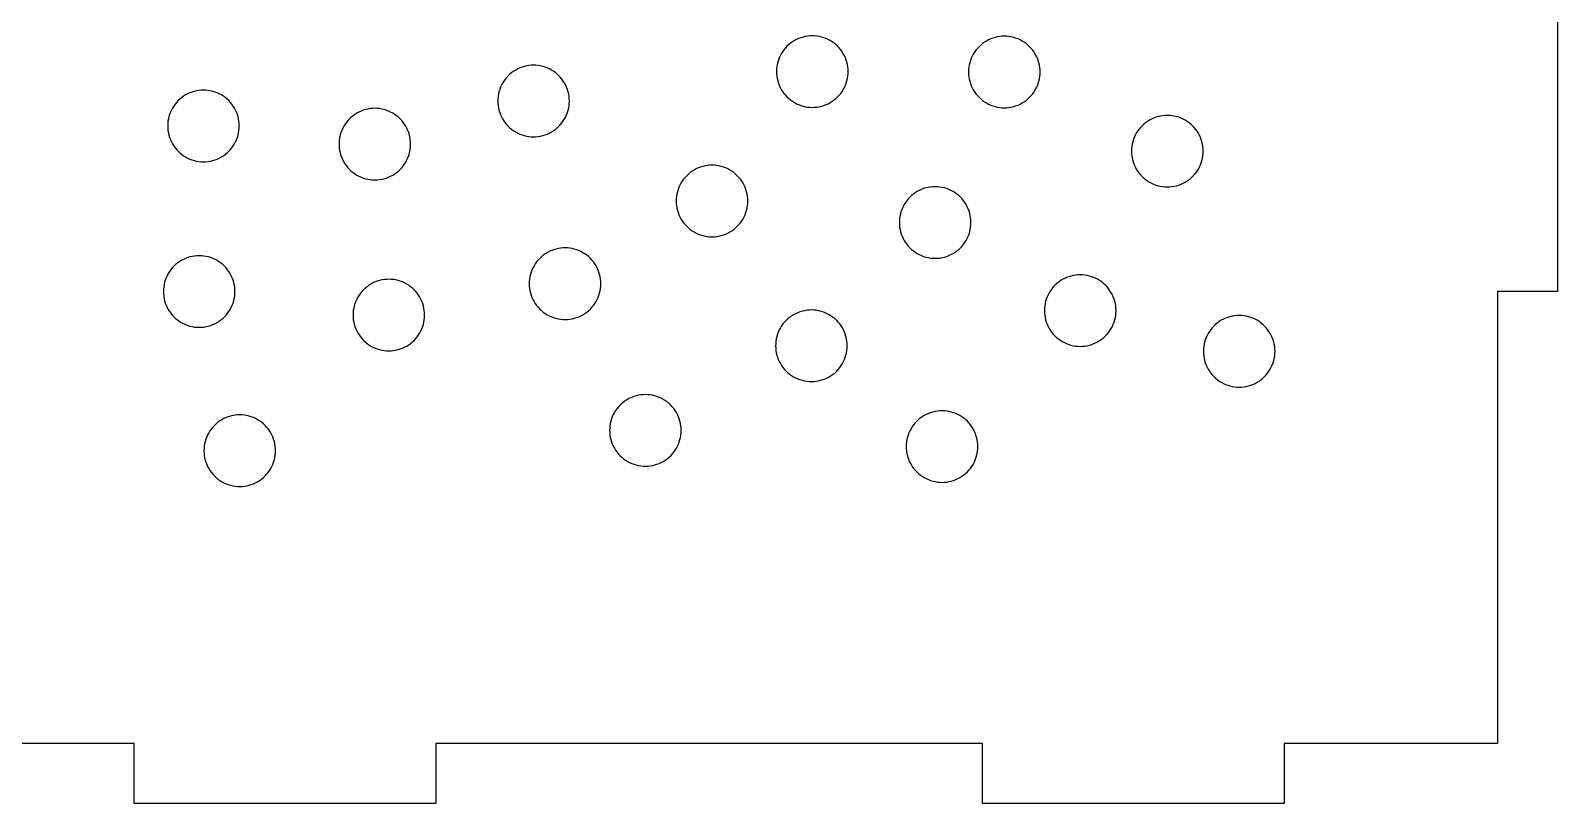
# Model space of a CAD drawing. Header units: millimetres. Extents: x 0 to 375, y -237 to 0.
# Drawn here: x 199 to 280, y -126.3 to -85.3 of the extents above; entities that cross this region are included whole.
import ezdxf

# ---------------------------------------------------------------- set-up
doc = ezdxf.new("R2010")
doc.units = ezdxf.units.MM
doc.layers.add('CUT', color=1, linetype='Continuous')

msp = doc.modelspace()

# ---------------------------------------------------------------- linework, layer by layer
at = {"layer": 'CUT'}
msp.add_lwpolyline([(280, -27.175), (280, -51.175), (276.825, -51.175), (276.825, -75.175), (280, -75.175), (280, -99.175), (276.825, -99.175), (276.825, -123.175), (265.5, -123.175), (265.5, -126.35), (265.5, -126.35), (249.5, -126.35), (249.5, -123.175), (220.5, -123.175), (220.5, -126.35), (204.5, -126.35), (204.5, -123.175), (193.175, -123.175)], dxfattribs=at)
for points in [[(242.272, -88.116), (242.308, -87.997), (242.336, -87.876), (242.357, -87.753), (242.369, -87.629), (242.373, -87.505), (242.369, -87.381), (242.357, -87.257), (242.336, -87.135), (242.308, -87.014), (242.272, -86.895), (242.228, -86.778), (242.177, -86.665), (242.118, -86.556), (242.053, -86.45), (241.98, -86.349), (241.901, -86.253), (241.817, -86.162), (241.726, -86.077), (241.63, -85.998), (241.529, -85.926), (241.423, -85.86), (241.314, -85.802), (241.2, -85.751), (241.084, -85.707), (240.965, -85.671), (240.844, -85.642), (240.721, -85.622), (240.598, -85.61), (240.473, -85.606), (240.349, -85.61), (240.226, -85.622), (240.103, -85.642), (239.982, -85.671), (239.863, -85.707), (239.747, -85.751), (239.633, -85.802), (239.524, -85.86), (239.418, -85.926), (239.317, -85.998), (239.221, -86.077), (239.13, -86.162), (239.046, -86.253), (238.967, -86.349), (238.894, -86.45), (238.829, -86.556), (238.77, -86.665), (238.719, -86.778), (238.675, -86.895), (238.639, -87.014), (238.611, -87.135), (238.59, -87.257), (238.578, -87.381), (238.574, -87.505), (238.578, -87.629), (238.59, -87.753), (238.611, -87.876), (238.639, -87.997), (238.675, -88.116), (238.719, -88.232), (238.77, -88.345), (238.829, -88.455), (238.894, -88.56), (238.967, -88.661), (239.046, -88.758), (239.13, -88.848), (239.221, -88.933), (239.317, -89.012), (239.418, -89.084), (239.524, -89.15), (239.633, -89.209), (239.747, -89.26), (239.863, -89.304), (239.982, -89.34), (240.103, -89.368), (240.226, -89.388), (240.349, -89.4), (240.473, -89.405), (240.598, -89.4), (240.721, -89.388), (240.844, -89.368), (240.965, -89.34), (241.084, -89.304), (241.2, -89.26), (241.314, -89.209), (241.423, -89.15), (241.529, -89.084), (241.63, -89.012), (241.726, -88.933), (241.817, -88.848), (241.901, -88.758), (241.98, -88.661), (242.053, -88.56), (242.118, -88.455), (242.177, -88.345), (242.228, -88.232), (242.272, -88.116)], [(252.413, -88.254), (252.457, -88.138), (252.493, -88.019), (252.521, -87.898), (252.542, -87.776), (252.554, -87.652), (252.558, -87.528), (252.554, -87.403), (252.542, -87.28), (252.521, -87.157), (252.493, -87.036), (252.457, -86.917), (252.413, -86.801), (252.362, -86.688), (252.303, -86.578), (252.238, -86.472), (252.165, -86.371), (252.087, -86.275), (252.002, -86.185), (251.911, -86.1), (251.815, -86.021), (251.714, -85.948), (251.608, -85.883), (251.499, -85.824), (251.385, -85.773), (251.269, -85.729), (251.15, -85.693), (251.029, -85.665), (250.906, -85.645), (250.783, -85.632), (250.659, -85.628), (250.534, -85.632), (250.411, -85.645), (250.288, -85.665), (250.167, -85.693), (250.048, -85.729), (249.932, -85.773), (249.818, -85.824), (249.709, -85.883), (249.603, -85.948), (249.502, -86.021), (249.406, -86.1), (249.316, -86.185), (249.231, -86.275), (249.152, -86.371), (249.079, -86.472), (249.014, -86.578), (248.955, -86.688), (248.904, -86.801), (248.86, -86.917), (248.824, -87.036), (248.796, -87.157), (248.775, -87.28), (248.763, -87.403), (248.759, -87.528), (248.763, -87.652), (248.775, -87.776), (248.796, -87.898), (248.824, -88.019), (248.86, -88.138), (248.904, -88.254), (248.955, -88.368), (249.014, -88.477), (249.079, -88.583), (249.152, -88.684), (249.231, -88.78), (249.316, -88.871), (249.406, -88.956), (249.502, -89.034), (249.603, -89.107), (249.709, -89.172), (249.818, -89.231), (249.932, -89.282), (250.048, -89.326), (250.167, -89.362), (250.288, -89.39), (250.411, -89.411), (250.534, -89.423), (250.659, -89.427), (250.783, -89.423), (250.906, -89.411), (251.029, -89.39), (251.15, -89.362), (251.269, -89.326), (251.385, -89.282), (251.499, -89.231), (251.608, -89.172), (251.714, -89.107), (251.815, -89.034), (251.911, -88.956), (252.002, -88.871), (252.087, -88.78), (252.165, -88.684), (252.238, -88.583), (252.303, -88.477), (252.362, -88.368), (252.413, -88.254)], [(227.486, -89.677), (227.522, -89.559), (227.55, -89.437), (227.57, -89.315), (227.582, -89.191), (227.587, -89.067), (227.582, -88.943), (227.57, -88.819), (227.55, -88.696), (227.522, -88.575), (227.486, -88.456), (227.442, -88.34), (227.391, -88.227), (227.332, -88.117), (227.266, -88.012), (227.194, -87.911), (227.115, -87.815), (227.03, -87.724), (226.94, -87.639), (226.843, -87.56), (226.742, -87.488), (226.637, -87.422), (226.527, -87.363), (226.414, -87.312), (226.298, -87.268), (226.179, -87.232), (226.058, -87.204), (225.935, -87.184), (225.811, -87.172), (225.687, -87.168), (225.563, -87.172), (225.439, -87.184), (225.317, -87.204), (225.196, -87.232), (225.077, -87.268), (224.96, -87.312), (224.847, -87.363), (224.738, -87.422), (224.632, -87.488), (224.531, -87.56), (224.435, -87.639), (224.344, -87.724), (224.259, -87.815), (224.18, -87.911), (224.108, -88.012), (224.042, -88.117), (223.984, -88.227), (223.932, -88.34), (223.889, -88.456), (223.853, -88.575), (223.824, -88.696), (223.804, -88.819), (223.792, -88.943), (223.788, -89.067), (223.792, -89.191), (223.804, -89.315), (223.824, -89.437), (223.853, -89.559), (223.889, -89.677), (223.932, -89.794), (223.984, -89.907), (224.042, -90.017), (224.108, -90.122), (224.18, -90.223), (224.259, -90.319), (224.344, -90.41), (224.435, -90.495), (224.531, -90.574), (224.632, -90.646), (224.738, -90.712), (224.847, -90.77), (224.96, -90.822), (225.077, -90.865), (225.196, -90.902), (225.317, -90.93), (225.439, -90.95), (225.563, -90.962), (225.687, -90.966), (225.811, -90.962), (225.935, -90.95), (226.058, -90.93), (226.179, -90.902), (226.298, -90.865), (226.414, -90.822), (226.527, -90.77), (226.637, -90.712), (226.742, -90.646), (226.843, -90.574), (226.94, -90.495), (227.03, -90.41), (227.115, -90.319), (227.194, -90.223), (227.266, -90.122), (227.332, -90.017), (227.391, -89.907), (227.442, -89.794), (227.486, -89.677)], [(209.977, -91.002), (210.013, -90.884), (210.041, -90.763), (210.061, -90.64), (210.074, -90.516), (210.078, -90.392), (210.074, -90.268), (210.061, -90.144), (210.041, -90.021), (210.013, -89.9), (209.977, -89.781), (209.933, -89.665), (209.882, -89.552), (209.823, -89.442), (209.758, -89.337), (209.685, -89.236), (209.606, -89.14), (209.521, -89.049), (209.431, -88.964), (209.335, -88.885), (209.234, -88.813), (209.128, -88.747), (209.018, -88.689), (208.905, -88.637), (208.789, -88.593), (208.67, -88.557), (208.549, -88.529), (208.426, -88.509), (208.303, -88.497), (208.178, -88.493), (208.054, -88.497), (207.931, -88.509), (207.808, -88.529), (207.687, -88.557), (207.568, -88.593), (207.452, -88.637), (207.338, -88.689), (207.229, -88.747), (207.123, -88.813), (207.022, -88.885), (206.926, -88.964), (206.835, -89.049), (206.75, -89.14), (206.672, -89.236), (206.599, -89.337), (206.534, -89.442), (206.475, -89.552), (206.424, -89.665), (206.38, -89.781), (206.344, -89.9), (206.316, -90.021), (206.295, -90.144), (206.283, -90.268), (206.279, -90.392), (206.283, -90.516), (206.295, -90.64), (206.316, -90.763), (206.344, -90.884), (206.38, -91.002), (206.424, -91.119), (206.475, -91.232), (206.534, -91.342), (206.599, -91.447), (206.672, -91.548), (206.75, -91.644), (206.835, -91.735), (206.926, -91.82), (207.022, -91.899), (207.123, -91.971), (207.229, -92.037), (207.338, -92.095), (207.452, -92.147), (207.568, -92.19), (207.687, -92.227), (207.808, -92.255), (207.931, -92.275), (208.054, -92.287), (208.178, -92.291), (208.303, -92.287), (208.426, -92.275), (208.549, -92.255), (208.67, -92.227), (208.789, -92.19), (208.905, -92.147), (209.018, -92.095), (209.128, -92.037), (209.234, -91.971), (209.335, -91.899), (209.431, -91.82), (209.521, -91.735), (209.606, -91.644), (209.685, -91.548), (209.758, -91.447), (209.823, -91.342), (209.882, -91.232), (209.933, -91.119), (209.977, -91.002)], [(219.065, -91.966), (219.101, -91.847), (219.129, -91.726), (219.149, -91.604), (219.161, -91.48), (219.166, -91.356), (219.161, -91.232), (219.149, -91.108), (219.129, -90.985), (219.101, -90.864), (219.065, -90.745), (219.021, -90.629), (218.97, -90.516), (218.911, -90.406), (218.845, -90.301), (218.773, -90.2), (218.694, -90.103), (218.609, -90.013), (218.519, -89.928), (218.422, -89.849), (218.321, -89.777), (218.216, -89.711), (218.106, -89.652), (217.993, -89.601), (217.877, -89.557), (217.758, -89.521), (217.637, -89.493), (217.514, -89.473), (217.39, -89.46), (217.266, -89.456), (217.142, -89.46), (217.018, -89.473), (216.896, -89.493), (216.775, -89.521), (216.656, -89.557), (216.539, -89.601), (216.426, -89.652), (216.317, -89.711), (216.211, -89.777), (216.11, -89.849), (216.014, -89.928), (215.923, -90.013), (215.838, -90.103), (215.759, -90.2), (215.687, -90.301), (215.621, -90.406), (215.563, -90.516), (215.512, -90.629), (215.468, -90.745), (215.432, -90.864), (215.403, -90.985), (215.383, -91.108), (215.371, -91.232), (215.367, -91.356), (215.371, -91.48), (215.383, -91.604), (215.403, -91.726), (215.432, -91.847), (215.468, -91.966), (215.512, -92.083), (215.563, -92.196), (215.621, -92.305), (215.687, -92.411), (215.759, -92.512), (215.838, -92.608), (215.923, -92.699), (216.014, -92.784), (216.11, -92.863), (216.211, -92.935), (216.317, -93.001), (216.426, -93.059), (216.539, -93.11), (216.656, -93.154), (216.775, -93.19), (216.896, -93.219), (217.018, -93.239), (217.142, -93.251), (217.266, -93.255), (217.39, -93.251), (217.514, -93.239), (217.637, -93.219), (217.758, -93.19), (217.877, -93.154), (217.993, -93.11), (218.106, -93.059), (218.216, -93.001), (218.321, -92.935), (218.422, -92.863), (218.519, -92.784), (218.609, -92.699), (218.694, -92.608), (218.773, -92.512), (218.845, -92.411), (218.911, -92.305), (218.97, -92.196), (219.021, -92.083), (219.065, -91.966)], [(261.06, -92.456), (261.103, -92.34), (261.139, -92.221), (261.168, -92.1), (261.188, -91.977), (261.2, -91.854), (261.204, -91.729), (261.2, -91.605), (261.188, -91.481), (261.168, -91.359), (261.139, -91.238), (261.103, -91.119), (261.06, -91.003), (261.008, -90.889), (260.95, -90.78), (260.884, -90.674), (260.812, -90.573), (260.733, -90.477), (260.648, -90.386), (260.557, -90.301), (260.461, -90.223), (260.36, -90.15), (260.255, -90.085), (260.145, -90.026), (260.032, -89.975), (259.915, -89.931), (259.796, -89.895), (259.675, -89.867), (259.553, -89.846), (259.429, -89.834), (259.305, -89.83), (259.181, -89.834), (259.057, -89.846), (258.934, -89.867), (258.813, -89.895), (258.694, -89.931), (258.578, -89.975), (258.465, -90.026), (258.355, -90.085), (258.25, -90.15), (258.149, -90.223), (258.053, -90.301), (257.962, -90.386), (257.877, -90.477), (257.798, -90.573), (257.726, -90.674), (257.66, -90.78), (257.601, -90.889), (257.55, -91.003), (257.506, -91.119), (257.47, -91.238), (257.442, -91.359), (257.422, -91.481), (257.41, -91.605), (257.406, -91.729), (257.41, -91.854), (257.422, -91.977), (257.442, -92.1), (257.47, -92.221), (257.506, -92.34), (257.55, -92.456), (257.601, -92.569), (257.66, -92.679), (257.726, -92.785), (257.798, -92.886), (257.877, -92.982), (257.962, -93.072), (258.053, -93.157), (258.149, -93.236), (258.25, -93.309), (258.355, -93.374), (258.465, -93.433), (258.578, -93.484), (258.694, -93.528), (258.813, -93.564), (258.934, -93.592), (259.057, -93.612), (259.181, -93.625), (259.305, -93.629), (259.429, -93.625), (259.553, -93.612), (259.675, -93.592), (259.796, -93.564), (259.915, -93.528), (260.032, -93.484), (260.145, -93.433), (260.255, -93.374), (260.36, -93.309), (260.461, -93.236), (260.557, -93.157), (260.648, -93.072), (260.733, -92.982), (260.812, -92.886), (260.884, -92.785), (260.95, -92.679), (261.008, -92.569), (261.06, -92.456)], [(236.951, -94.985), (236.987, -94.866), (237.015, -94.745), (237.035, -94.623), (237.047, -94.499), (237.052, -94.375), (237.047, -94.25), (237.035, -94.127), (237.015, -94.004), (236.987, -93.883), (236.951, -93.764), (236.907, -93.648), (236.856, -93.535), (236.797, -93.425), (236.731, -93.319), (236.659, -93.218), (236.58, -93.122), (236.495, -93.032), (236.404, -92.947), (236.308, -92.868), (236.207, -92.795), (236.102, -92.73), (235.992, -92.671), (235.879, -92.62), (235.763, -92.576), (235.644, -92.54), (235.523, -92.512), (235.4, -92.492), (235.276, -92.479), (235.152, -92.475), (235.028, -92.479), (234.904, -92.492), (234.782, -92.512), (234.661, -92.54), (234.542, -92.576), (234.425, -92.62), (234.312, -92.671), (234.203, -92.73), (234.097, -92.795), (233.996, -92.868), (233.9, -92.947), (233.809, -93.032), (233.724, -93.122), (233.645, -93.218), (233.573, -93.319), (233.507, -93.425), (233.449, -93.535), (233.397, -93.648), (233.354, -93.764), (233.318, -93.883), (233.289, -94.004), (233.269, -94.127), (233.257, -94.25), (233.253, -94.375), (233.257, -94.499), (233.269, -94.623), (233.289, -94.745), (233.318, -94.866), (233.354, -94.985), (233.397, -95.101), (233.449, -95.215), (233.507, -95.324), (233.573, -95.43), (233.645, -95.531), (233.724, -95.627), (233.809, -95.718), (233.9, -95.803), (233.996, -95.881), (234.097, -95.954), (234.203, -96.019), (234.312, -96.078), (234.425, -96.129), (234.542, -96.173), (234.661, -96.209), (234.782, -96.237), (234.904, -96.258), (235.028, -96.27), (235.152, -96.274), (235.276, -96.27), (235.4, -96.258), (235.523, -96.237), (235.644, -96.209), (235.763, -96.173), (235.879, -96.129), (235.992, -96.078), (236.102, -96.019), (236.207, -95.954), (236.308, -95.881), (236.404, -95.803), (236.495, -95.718), (236.58, -95.627), (236.659, -95.531), (236.731, -95.43), (236.797, -95.324), (236.856, -95.215), (236.907, -95.101), (236.951, -94.985)], [(248.789, -96.127), (248.825, -96.008), (248.853, -95.887), (248.873, -95.765), (248.886, -95.641), (248.89, -95.517), (248.886, -95.393), (248.873, -95.269), (248.853, -95.146), (248.825, -95.025), (248.789, -94.906), (248.745, -94.79), (248.694, -94.677), (248.635, -94.567), (248.57, -94.462), (248.497, -94.361), (248.418, -94.265), (248.333, -94.174), (248.243, -94.089), (248.147, -94.01), (248.046, -93.938), (247.94, -93.872), (247.83, -93.813), (247.717, -93.762), (247.601, -93.718), (247.482, -93.682), (247.361, -93.654), (247.238, -93.634), (247.115, -93.622), (246.99, -93.618), (246.866, -93.622), (246.742, -93.634), (246.62, -93.654), (246.499, -93.682), (246.38, -93.718), (246.263, -93.762), (246.15, -93.813), (246.041, -93.872), (245.935, -93.938), (245.834, -94.01), (245.738, -94.089), (245.647, -94.174), (245.562, -94.265), (245.483, -94.361), (245.411, -94.462), (245.345, -94.567), (245.287, -94.677), (245.236, -94.79), (245.192, -94.906), (245.156, -95.025), (245.128, -95.146), (245.107, -95.269), (245.095, -95.393), (245.091, -95.517), (245.095, -95.641), (245.107, -95.765), (245.128, -95.887), (245.156, -96.008), (245.192, -96.127), (245.236, -96.244), (245.287, -96.357), (245.345, -96.466), (245.411, -96.572), (245.483, -96.673), (245.562, -96.769), (245.647, -96.86), (245.738, -96.945), (245.834, -97.024), (245.935, -97.096), (246.041, -97.162), (246.15, -97.22), (246.263, -97.272), (246.38, -97.315), (246.499, -97.351), (246.62, -97.38), (246.742, -97.4), (246.866, -97.412), (246.99, -97.416), (247.115, -97.412), (247.238, -97.4), (247.361, -97.38), (247.482, -97.351), (247.601, -97.315), (247.717, -97.272), (247.83, -97.22), (247.94, -97.162), (248.046, -97.096), (248.147, -97.024), (248.243, -96.945), (248.333, -96.86), (248.418, -96.769), (248.497, -96.673), (248.57, -96.572), (248.635, -96.466), (248.694, -96.357), (248.745, -96.244), (248.789, -96.127)], [(229.156, -99.374), (229.192, -99.255), (229.221, -99.134), (229.241, -99.012), (229.253, -98.888), (229.257, -98.764), (229.253, -98.639), (229.241, -98.516), (229.221, -98.393), (229.192, -98.272), (229.156, -98.153), (229.112, -98.037), (229.061, -97.924), (229.003, -97.814), (228.937, -97.709), (228.865, -97.607), (228.786, -97.511), (228.701, -97.421), (228.61, -97.336), (228.514, -97.257), (228.413, -97.184), (228.307, -97.119), (228.198, -97.06), (228.085, -97.009), (227.968, -96.965), (227.849, -96.929), (227.728, -96.901), (227.606, -96.881), (227.482, -96.868), (227.358, -96.864), (227.234, -96.868), (227.11, -96.881), (226.987, -96.901), (226.866, -96.929), (226.747, -96.965), (226.631, -97.009), (226.518, -97.06), (226.408, -97.119), (226.303, -97.184), (226.202, -97.257), (226.105, -97.336), (226.015, -97.421), (225.93, -97.511), (225.851, -97.607), (225.779, -97.709), (225.713, -97.814), (225.654, -97.924), (225.603, -98.037), (225.559, -98.153), (225.523, -98.272), (225.495, -98.393), (225.475, -98.516), (225.462, -98.639), (225.458, -98.764), (225.462, -98.888), (225.475, -99.012), (225.495, -99.134), (225.523, -99.255), (225.559, -99.374), (225.603, -99.491), (225.654, -99.604), (225.713, -99.713), (225.779, -99.819), (225.851, -99.92), (225.93, -100.016), (226.015, -100.107), (226.105, -100.192), (226.202, -100.271), (226.303, -100.343), (226.408, -100.409), (226.518, -100.467), (226.631, -100.518), (226.747, -100.562), (226.866, -100.598), (226.987, -100.627), (227.11, -100.647), (227.234, -100.659), (227.358, -100.663), (227.482, -100.659), (227.606, -100.647), (227.728, -100.627), (227.849, -100.598), (227.968, -100.562), (228.085, -100.518), (228.198, -100.467), (228.307, -100.409), (228.413, -100.343), (228.514, -100.271), (228.61, -100.192), (228.701, -100.107), (228.786, -100.016), (228.865, -99.92), (228.937, -99.819), (229.003, -99.713), (229.061, -99.604), (229.112, -99.491), (229.156, -99.374)], [(209.748, -99.79), (209.785, -99.671), (209.813, -99.55), (209.833, -99.427), (209.845, -99.303), (209.849, -99.179), (209.845, -99.055), (209.833, -98.931), (209.813, -98.809), (209.785, -98.688), (209.748, -98.569), (209.705, -98.452), (209.653, -98.339), (209.595, -98.229), (209.529, -98.124), (209.457, -98.023), (209.378, -97.927), (209.293, -97.836), (209.202, -97.751), (209.106, -97.672), (209.005, -97.6), (208.9, -97.534), (208.79, -97.476), (208.677, -97.424), (208.56, -97.381), (208.442, -97.345), (208.32, -97.316), (208.198, -97.296), (208.074, -97.284), (207.95, -97.28), (207.826, -97.284), (207.702, -97.296), (207.579, -97.316), (207.458, -97.345), (207.339, -97.381), (207.223, -97.424), (207.11, -97.476), (207, -97.534), (206.895, -97.6), (206.794, -97.672), (206.698, -97.751), (206.607, -97.836), (206.522, -97.927), (206.443, -98.023), (206.371, -98.124), (206.305, -98.229), (206.247, -98.339), (206.195, -98.452), (206.151, -98.569), (206.115, -98.688), (206.087, -98.809), (206.067, -98.931), (206.055, -99.055), (206.051, -99.179), (206.055, -99.303), (206.067, -99.427), (206.087, -99.55), (206.115, -99.671), (206.151, -99.79), (206.195, -99.906), (206.247, -100.019), (206.305, -100.129), (206.371, -100.234), (206.443, -100.335), (206.522, -100.431), (206.607, -100.522), (206.698, -100.607), (206.794, -100.686), (206.895, -100.758), (207, -100.824), (207.11, -100.883), (207.223, -100.934), (207.339, -100.978), (207.458, -101.014), (207.579, -101.042), (207.702, -101.062), (207.826, -101.074), (207.95, -101.078), (208.074, -101.074), (208.198, -101.062), (208.32, -101.042), (208.442, -101.014), (208.56, -100.978), (208.677, -100.934), (208.79, -100.883), (208.9, -100.824), (209.005, -100.758), (209.106, -100.686), (209.202, -100.607), (209.293, -100.522), (209.378, -100.431), (209.457, -100.335), (209.529, -100.234), (209.595, -100.129), (209.653, -100.019), (209.705, -99.906), (209.748, -99.79)], [(219.807, -101.038), (219.843, -100.919), (219.871, -100.798), (219.891, -100.676), (219.904, -100.552), (219.908, -100.428), (219.904, -100.303), (219.891, -100.18), (219.871, -100.057), (219.843, -99.936), (219.807, -99.817), (219.763, -99.701), (219.712, -99.588), (219.653, -99.478), (219.588, -99.372), (219.515, -99.271), (219.436, -99.175), (219.351, -99.085), (219.261, -99), (219.165, -98.921), (219.064, -98.848), (218.958, -98.783), (218.848, -98.724), (218.735, -98.673), (218.619, -98.629), (218.5, -98.593), (218.379, -98.565), (218.256, -98.545), (218.133, -98.532), (218.008, -98.528), (217.884, -98.532), (217.76, -98.545), (217.638, -98.565), (217.517, -98.593), (217.398, -98.629), (217.282, -98.673), (217.168, -98.724), (217.059, -98.783), (216.953, -98.848), (216.852, -98.921), (216.756, -99), (216.665, -99.085), (216.58, -99.175), (216.502, -99.271), (216.429, -99.372), (216.363, -99.478), (216.305, -99.588), (216.254, -99.701), (216.21, -99.817), (216.174, -99.936), (216.146, -100.057), (216.125, -100.18), (216.113, -100.303), (216.109, -100.428), (216.113, -100.552), (216.125, -100.676), (216.146, -100.798), (216.174, -100.919), (216.21, -101.038), (216.254, -101.155), (216.305, -101.268), (216.363, -101.377), (216.429, -101.483), (216.502, -101.584), (216.58, -101.68), (216.665, -101.771), (216.756, -101.856), (216.852, -101.935), (216.953, -102.007), (217.059, -102.073), (217.168, -102.131), (217.282, -102.182), (217.398, -102.226), (217.517, -102.262), (217.638, -102.291), (217.76, -102.311), (217.884, -102.323), (218.008, -102.327), (218.133, -102.323), (218.256, -102.311), (218.379, -102.291), (218.5, -102.262), (218.619, -102.226), (218.735, -102.182), (218.848, -102.131), (218.958, -102.073), (219.064, -102.007), (219.165, -101.935), (219.261, -101.856), (219.351, -101.771), (219.436, -101.68), (219.515, -101.584), (219.588, -101.483), (219.653, -101.377), (219.712, -101.268), (219.763, -101.155), (219.807, -101.038)], [(256.484, -100.8), (256.52, -100.681), (256.548, -100.56), (256.568, -100.438), (256.58, -100.314), (256.584, -100.19), (256.58, -100.066), (256.568, -99.942), (256.548, -99.819), (256.52, -99.698), (256.484, -99.579), (256.44, -99.463), (256.388, -99.35), (256.33, -99.24), (256.264, -99.135), (256.192, -99.034), (256.113, -98.938), (256.028, -98.847), (255.937, -98.762), (255.841, -98.683), (255.74, -98.611), (255.635, -98.545), (255.525, -98.486), (255.412, -98.435), (255.296, -98.391), (255.177, -98.355), (255.056, -98.327), (254.933, -98.307), (254.809, -98.295), (254.685, -98.291), (254.561, -98.295), (254.437, -98.307), (254.314, -98.327), (254.193, -98.355), (254.075, -98.391), (253.958, -98.435), (253.845, -98.486), (253.735, -98.545), (253.63, -98.611), (253.529, -98.683), (253.433, -98.762), (253.342, -98.847), (253.257, -98.938), (253.178, -99.034), (253.106, -99.135), (253.04, -99.24), (252.982, -99.35), (252.93, -99.463), (252.887, -99.579), (252.85, -99.698), (252.822, -99.819), (252.802, -99.942), (252.79, -100.066), (252.786, -100.19), (252.79, -100.314), (252.802, -100.438), (252.822, -100.56), (252.85, -100.681), (252.887, -100.8), (252.93, -100.917), (252.982, -101.03), (253.04, -101.14), (253.106, -101.245), (253.178, -101.346), (253.257, -101.442), (253.342, -101.533), (253.433, -101.618), (253.529, -101.697), (253.63, -101.769), (253.735, -101.835), (253.845, -101.893), (253.958, -101.945), (254.075, -101.988), (254.193, -102.024), (254.314, -102.053), (254.437, -102.073), (254.561, -102.085), (254.685, -102.089), (254.809, -102.085), (254.933, -102.073), (255.056, -102.053), (255.177, -102.024), (255.296, -101.988), (255.412, -101.945), (255.525, -101.893), (255.635, -101.835), (255.74, -101.769), (255.841, -101.697), (255.937, -101.618), (256.028, -101.533), (256.113, -101.442), (256.192, -101.346), (256.264, -101.245), (256.33, -101.14), (256.388, -101.03), (256.44, -100.917), (256.484, -100.8)], [(242.18, -102.784), (242.223, -102.668), (242.259, -102.549), (242.288, -102.428), (242.308, -102.305), (242.32, -102.182), (242.324, -102.058), (242.32, -101.933), (242.308, -101.81), (242.288, -101.687), (242.259, -101.566), (242.223, -101.447), (242.18, -101.331), (242.128, -101.217), (242.07, -101.108), (242.004, -101.002), (241.932, -100.901), (241.853, -100.805), (241.768, -100.715), (241.677, -100.63), (241.581, -100.551), (241.48, -100.478), (241.374, -100.413), (241.265, -100.354), (241.152, -100.303), (241.035, -100.259), (240.916, -100.223), (240.795, -100.195), (240.673, -100.174), (240.549, -100.162), (240.425, -100.158), (240.301, -100.162), (240.177, -100.174), (240.054, -100.195), (239.933, -100.223), (239.814, -100.259), (239.698, -100.303), (239.585, -100.354), (239.475, -100.413), (239.37, -100.478), (239.269, -100.551), (239.173, -100.63), (239.082, -100.715), (238.997, -100.805), (238.918, -100.901), (238.846, -101.002), (238.78, -101.108), (238.721, -101.217), (238.67, -101.331), (238.626, -101.447), (238.59, -101.566), (238.562, -101.687), (238.542, -101.81), (238.53, -101.933), (238.526, -102.058), (238.53, -102.182), (238.542, -102.305), (238.562, -102.428), (238.59, -102.549), (238.626, -102.668), (238.67, -102.784), (238.721, -102.898), (238.78, -103.007), (238.846, -103.113), (238.918, -103.214), (238.997, -103.31), (239.082, -103.401), (239.173, -103.486), (239.269, -103.564), (239.37, -103.637), (239.475, -103.702), (239.585, -103.761), (239.698, -103.812), (239.814, -103.856), (239.933, -103.892), (240.054, -103.92), (240.177, -103.941), (240.301, -103.953), (240.425, -103.957), (240.549, -103.953), (240.673, -103.941), (240.795, -103.92), (240.916, -103.892), (241.035, -103.856), (241.152, -103.812), (241.265, -103.761), (241.374, -103.702), (241.48, -103.637), (241.581, -103.564), (241.677, -103.486), (241.768, -103.401), (241.853, -103.31), (241.932, -103.214), (242.004, -103.113), (242.07, -103.007), (242.128, -102.898), (242.18, -102.784)], [(264.916, -102.962), (264.953, -102.843), (264.981, -102.722), (265.001, -102.6), (265.013, -102.476), (265.017, -102.352), (265.013, -102.228), (265.001, -102.104), (264.981, -101.981), (264.953, -101.86), (264.916, -101.741), (264.873, -101.625), (264.821, -101.512), (264.763, -101.402), (264.697, -101.297), (264.625, -101.196), (264.546, -101.1), (264.461, -101.009), (264.37, -100.924), (264.274, -100.845), (264.173, -100.773), (264.068, -100.707), (263.958, -100.648), (263.845, -100.597), (263.728, -100.553), (263.609, -100.517), (263.488, -100.489), (263.366, -100.469), (263.242, -100.457), (263.118, -100.453), (262.994, -100.457), (262.87, -100.469), (262.747, -100.489), (262.626, -100.517), (262.507, -100.553), (262.391, -100.597), (262.278, -100.648), (262.168, -100.707), (262.063, -100.773), (261.962, -100.845), (261.866, -100.924), (261.775, -101.009), (261.69, -101.1), (261.611, -101.196), (261.539, -101.297), (261.473, -101.402), (261.414, -101.512), (261.363, -101.625), (261.319, -101.741), (261.283, -101.86), (261.255, -101.981), (261.235, -102.104), (261.223, -102.228), (261.219, -102.352), (261.223, -102.476), (261.235, -102.6), (261.255, -102.722), (261.283, -102.843), (261.319, -102.962), (261.363, -103.079), (261.414, -103.192), (261.473, -103.301), (261.539, -103.407), (261.611, -103.508), (261.69, -103.604), (261.775, -103.695), (261.866, -103.78), (261.962, -103.859), (262.063, -103.931), (262.168, -103.997), (262.278, -104.055), (262.391, -104.107), (262.507, -104.15), (262.626, -104.186), (262.747, -104.215), (262.87, -104.235), (262.994, -104.247), (263.118, -104.251), (263.242, -104.247), (263.366, -104.235), (263.488, -104.215), (263.609, -104.186), (263.728, -104.15), (263.845, -104.107), (263.958, -104.055), (264.068, -103.997), (264.173, -103.931), (264.274, -103.859), (264.37, -103.78), (264.461, -103.695), (264.546, -103.604), (264.625, -103.508), (264.697, -103.407), (264.763, -103.301), (264.821, -103.192), (264.873, -103.079), (264.916, -102.962)], [(233.374, -107.277), (233.418, -107.16), (233.454, -107.041), (233.482, -106.92), (233.503, -106.798), (233.515, -106.674), (233.519, -106.55), (233.515, -106.426), (233.503, -106.302), (233.482, -106.179), (233.454, -106.058), (233.418, -105.939), (233.374, -105.823), (233.323, -105.71), (233.264, -105.6), (233.199, -105.495), (233.126, -105.394), (233.047, -105.297), (232.962, -105.207), (232.872, -105.122), (232.776, -105.043), (232.675, -104.971), (232.569, -104.905), (232.459, -104.846), (232.346, -104.795), (232.23, -104.751), (232.111, -104.715), (231.99, -104.687), (231.867, -104.667), (231.744, -104.655), (231.619, -104.65), (231.495, -104.655), (231.372, -104.667), (231.249, -104.687), (231.128, -104.715), (231.009, -104.751), (230.893, -104.795), (230.779, -104.846), (230.67, -104.905), (230.564, -104.971), (230.463, -105.043), (230.367, -105.122), (230.276, -105.207), (230.191, -105.297), (230.113, -105.394), (230.04, -105.495), (229.975, -105.6), (229.916, -105.71), (229.865, -105.823), (229.821, -105.939), (229.785, -106.058), (229.757, -106.179), (229.736, -106.302), (229.724, -106.426), (229.72, -106.55), (229.724, -106.674), (229.736, -106.798), (229.757, -106.92), (229.785, -107.041), (229.821, -107.16), (229.865, -107.277), (229.916, -107.39), (229.975, -107.499), (230.04, -107.605), (230.113, -107.706), (230.191, -107.802), (230.276, -107.893), (230.367, -107.978), (230.463, -108.057), (230.564, -108.129), (230.67, -108.195), (230.779, -108.253), (230.893, -108.305), (231.009, -108.348), (231.128, -108.384), (231.249, -108.413), (231.372, -108.433), (231.495, -108.445), (231.619, -108.449), (231.744, -108.445), (231.867, -108.433), (231.99, -108.413), (232.111, -108.384), (232.23, -108.348), (232.346, -108.305), (232.459, -108.253), (232.569, -108.195), (232.675, -108.129), (232.776, -108.057), (232.872, -107.978), (232.962, -107.893), (233.047, -107.802), (233.126, -107.706), (233.199, -107.605), (233.264, -107.499), (233.323, -107.39), (233.374, -107.277)], [(211.9, -108.237), (211.936, -108.118), (211.964, -107.997), (211.984, -107.874), (211.997, -107.75), (212.001, -107.626), (211.997, -107.502), (211.984, -107.378), (211.964, -107.256), (211.936, -107.135), (211.9, -107.016), (211.856, -106.899), (211.805, -106.786), (211.746, -106.676), (211.681, -106.571), (211.608, -106.47), (211.529, -106.374), (211.444, -106.283), (211.354, -106.198), (211.258, -106.119), (211.157, -106.047), (211.051, -105.981), (210.941, -105.923), (210.828, -105.871), (210.712, -105.828), (210.593, -105.792), (210.472, -105.763), (210.349, -105.743), (210.226, -105.731), (210.101, -105.727), (209.977, -105.731), (209.854, -105.743), (209.731, -105.763), (209.61, -105.792), (209.491, -105.828), (209.375, -105.871), (209.261, -105.923), (209.152, -105.981), (209.046, -106.047), (208.945, -106.119), (208.849, -106.198), (208.758, -106.283), (208.673, -106.374), (208.595, -106.47), (208.522, -106.571), (208.457, -106.676), (208.398, -106.786), (208.347, -106.899), (208.303, -107.016), (208.267, -107.135), (208.239, -107.256), (208.218, -107.378), (208.206, -107.502), (208.202, -107.626), (208.206, -107.75), (208.218, -107.874), (208.239, -107.997), (208.267, -108.118), (208.303, -108.237), (208.347, -108.353), (208.398, -108.466), (208.457, -108.576), (208.522, -108.681), (208.595, -108.782), (208.673, -108.878), (208.758, -108.969), (208.849, -109.054), (208.945, -109.133), (209.046, -109.205), (209.152, -109.271), (209.261, -109.33), (209.375, -109.381), (209.491, -109.425), (209.61, -109.461), (209.731, -109.489), (209.854, -109.509), (209.977, -109.521), (210.101, -109.525), (210.226, -109.521), (210.349, -109.509), (210.472, -109.489), (210.593, -109.461), (210.712, -109.425), (210.828, -109.381), (210.941, -109.33), (211.051, -109.271), (211.157, -109.205), (211.258, -109.133), (211.354, -109.054), (211.444, -108.969), (211.529, -108.878), (211.608, -108.782), (211.681, -108.681), (211.746, -108.576), (211.805, -108.466), (211.856, -108.353), (211.9, -108.237)], [(249.153, -108.018), (249.189, -107.899), (249.217, -107.778), (249.238, -107.655), (249.25, -107.531), (249.254, -107.407), (249.25, -107.283), (249.238, -107.159), (249.217, -107.037), (249.189, -106.916), (249.153, -106.797), (249.109, -106.68), (249.058, -106.567), (248.999, -106.458), (248.934, -106.352), (248.861, -106.251), (248.782, -106.155), (248.698, -106.064), (248.607, -105.979), (248.511, -105.9), (248.41, -105.828), (248.304, -105.762), (248.195, -105.704), (248.081, -105.652), (247.965, -105.609), (247.846, -105.573), (247.725, -105.544), (247.602, -105.524), (247.479, -105.512), (247.355, -105.508), (247.23, -105.512), (247.107, -105.524), (246.984, -105.544), (246.863, -105.573), (246.744, -105.609), (246.628, -105.652), (246.514, -105.704), (246.405, -105.762), (246.299, -105.828), (246.198, -105.9), (246.102, -105.979), (246.011, -106.064), (245.927, -106.155), (245.848, -106.251), (245.775, -106.352), (245.71, -106.458), (245.651, -106.567), (245.6, -106.68), (245.556, -106.797), (245.52, -106.916), (245.492, -107.037), (245.471, -107.159), (245.459, -107.283), (245.455, -107.407), (245.459, -107.531), (245.471, -107.655), (245.492, -107.778), (245.52, -107.899), (245.556, -108.018), (245.6, -108.134), (245.651, -108.247), (245.71, -108.357), (245.775, -108.462), (245.848, -108.563), (245.927, -108.659), (246.011, -108.75), (246.102, -108.835), (246.198, -108.914), (246.299, -108.986), (246.405, -109.052), (246.514, -109.111), (246.628, -109.162), (246.744, -109.206), (246.863, -109.242), (246.984, -109.27), (247.107, -109.29), (247.23, -109.302), (247.355, -109.306), (247.479, -109.302), (247.602, -109.29), (247.725, -109.27), (247.846, -109.242), (247.965, -109.206), (248.081, -109.162), (248.195, -109.111), (248.304, -109.052), (248.41, -108.986), (248.511, -108.914), (248.607, -108.835), (248.698, -108.75), (248.782, -108.659), (248.861, -108.563), (248.934, -108.462), (248.999, -108.357), (249.058, -108.247), (249.109, -108.134), (249.153, -108.018)]]:
    msp.add_lwpolyline(points, close=True, dxfattribs=at)

doc.saveas('drawing.dxf')
